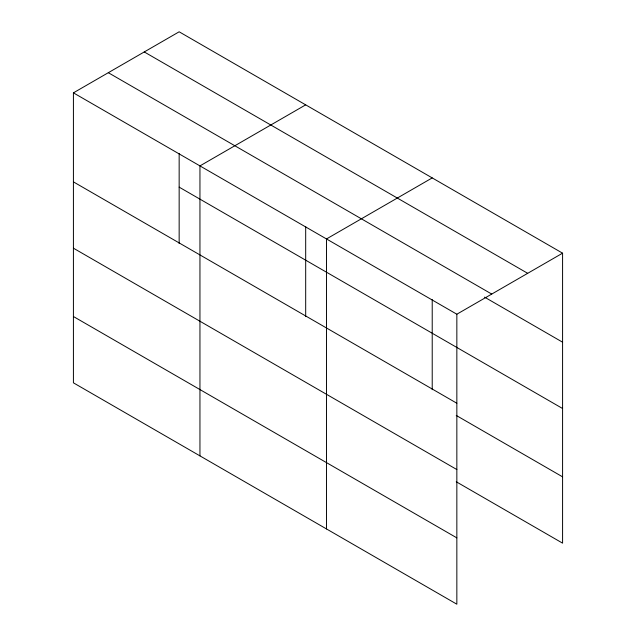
<?xml version="1.0" encoding="UTF-8"?>
<svg xmlns="http://www.w3.org/2000/svg" width="636" height="636" viewBox="0 0 636 636"><rect width="100%" height="100%" fill="white"/><g stroke="black" fill="none" stroke-linecap="round" stroke-linejoin="round"><path stroke-width="0.95" d="M179.153 243.58L179.153 153.483M305.685 226.535L305.685 316.633M432.218 299.596L432.218 389.685M456.847 469.559L456.847 314.216L73.418 92.848L73.418 382.824L456.847 604.2L456.847 469.559L73.418 248.183M456.235 481.754L562.582 543.152L562.582 253.176L179.153 31.8L73.418 92.848M305.685 104.853L199.95 165.901L199.95 455.877M432.218 177.905L326.483 238.953L326.483 528.929M456.847 314.216L562.582 253.176M144.261 51.945L527.689 273.321M108.311 72.703L491.739 294.07M484.537 297.131L562.582 342.192M179.153 187.135L562.582 408.511M73.418 181.872L456.847 403.24M456.235 415.435L562.582 476.841M73.418 316.513L456.847 537.881"/></g></svg>
